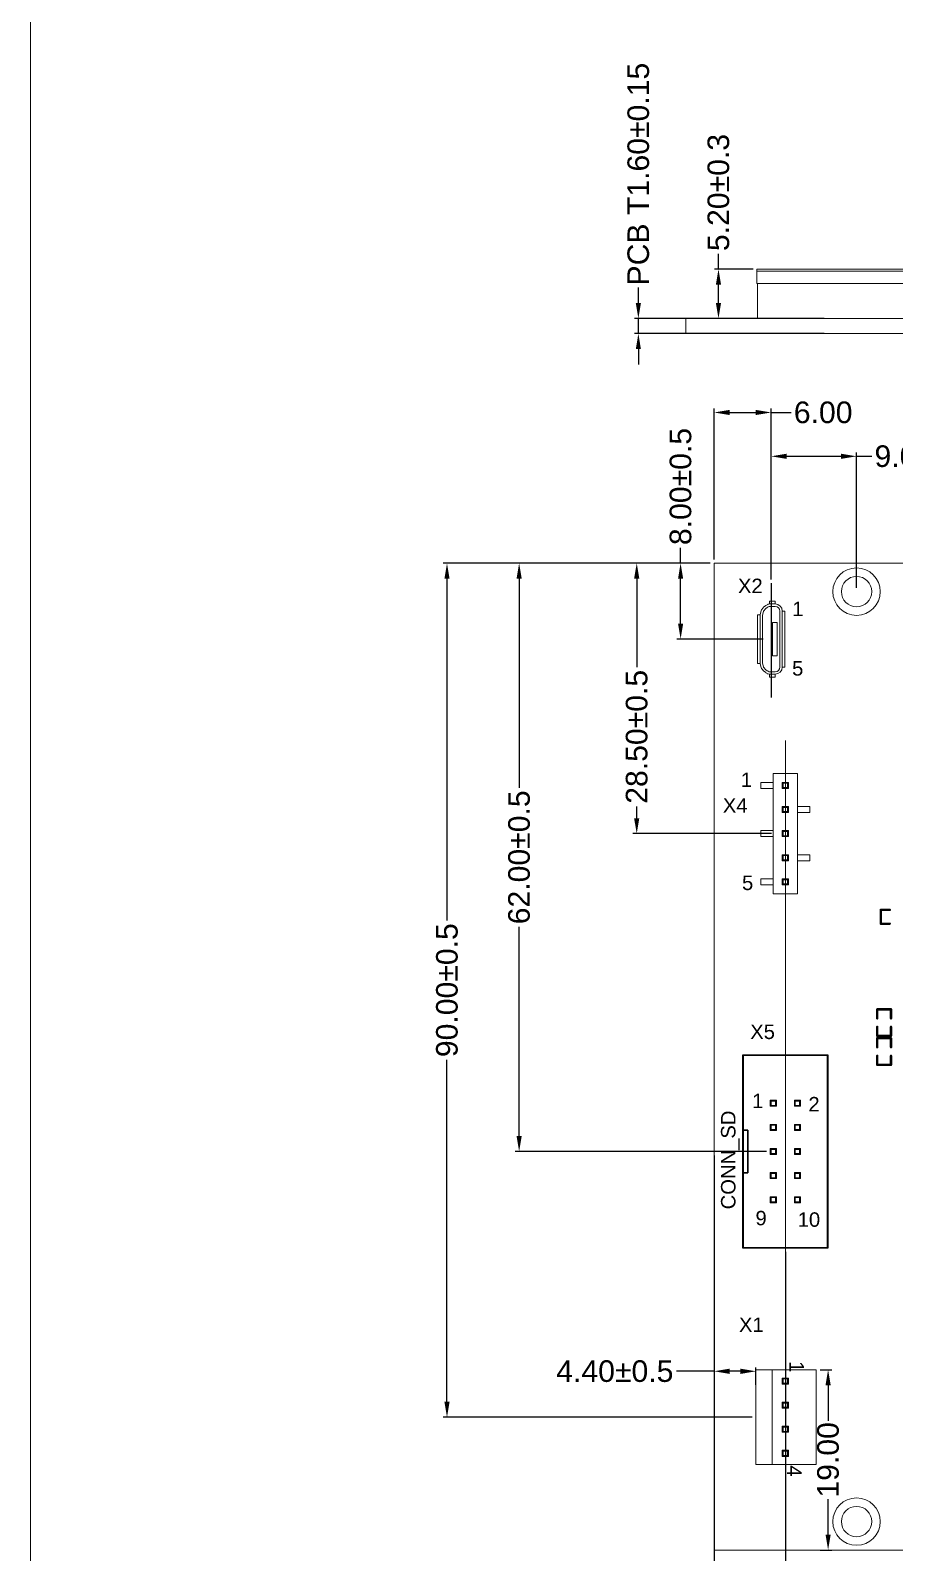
# Model space of a CAD drawing. Extents: x 183 to 535, y 17 to 466.
# Drawn here: x 182.7 to 273.8, y 97.8 to 258.2 of the extents above; entities that cross this region are included whole.
import ezdxf

# ---------------------------------------------------------------- set-up
doc = ezdxf.new("R2010")
doc.units = 0
doc.header["$MEASUREMENT"] = 0
doc.layers.get('0').update_dxf_attribs({"linetype": 'CONTINUOUS'})
doc.layers.get('Defpoints').update_dxf_attribs({"linetype": 'CONTINUOUS'})
doc.styles.get("Standard").update_dxf_attribs({"font": 'ARIAL.TTF'})
doc.dimstyles.new('ISO-25', dxfattribs={"dimscale": 0.65, "dimtxt": 3.5, "dimasz": 2.5, "dimexe": 0.625, "dimexo": 0.625, "dimtad": 0, "dimzin": 1, "dimdsep": 46, "dimtxsty": 'Standard', "dimcen": 2.5, "dimadec": 0, "dimazin": 0, "dimtfac": 1, "dimtmove": 0, "dimatfit": 3, "dimfxl": 0, "dimarcsym": 0})

# ---------------------------------------------------------------- blocks, each defined once
blk = doc.blocks.new('*D114')
at = {"color": 0, "linetype": 'Continuous', "lineweight": -2}
for p, q in [((255.22, 233.06), (255.22, 234.68)), ((258.86, 233.06), (254.81, 233.06)), ((255.22, 229.48), (255.22, 231.43)), ((258.91, 227.86), (254.81, 227.86))]:
    blk.add_line(p, q, dxfattribs=at)
at = {"color": 0, "linetype": 'Continuous'}
for points in [[(254.95, 231.43), (255.49, 231.43), (255.22, 233.06)], [(254.95, 229.48), (255.49, 229.48), (255.22, 227.86)]]:
    blk.add_solid(points, dxfattribs=at)
at = {"layer": 'Defpoints', "color": 0, "linetype": 'Continuous'}
for p in [(255.22, 233.06), (259.27, 233.06), (259.32, 227.86)]:
    blk.add_point(p, dxfattribs=at)
at = {"color": 0, "linetype": 'Continuous', "lineweight": 0, "insert": (255.22, 241.13), "char_height": 2.275, "attachment_point": 5, "rotation": 90}
blk.add_mtext('5.20%%P0.3', dxfattribs=at)
blk = doc.blocks.new('*D180')
at = {"color": 0, "linetype": 'Continuous', "lineweight": -2}
for p, q in [((246.78, 229.48), (246.78, 231.11)), ((266.36, 227.86), (246.38, 227.86)), ((246.78, 226.26), (246.78, 227.86)), ((266.36, 226.26), (246.38, 226.26)), ((246.78, 224.63), (246.78, 223.01))]:
    blk.add_line(p, q, dxfattribs=at)
at = {"color": 0, "linetype": 'Continuous'}
for points in [[(246.51, 229.48), (247.05, 229.48), (246.78, 227.86)], [(246.51, 224.63), (247.05, 224.63), (246.78, 226.26)]]:
    blk.add_solid(points, dxfattribs=at)
at = {"layer": 'Defpoints', "color": 0, "linetype": 'Continuous'}
for p in [(246.78, 227.86), (266.77, 227.86), (266.77, 226.26)]:
    blk.add_point(p, dxfattribs=at)
at = {"color": 0, "linetype": 'Continuous', "lineweight": 0, "insert": (246.78, 243.07), "char_height": 2.275, "attachment_point": 5, "rotation": 90}
blk.add_mtext('PCB T1.60%%P0.15', dxfattribs=at)
blk = doc.blocks.new('*D189')
at = {"color": 0, "linetype": 'Continuous', "lineweight": -2}
for p, q in [((251.36, 202.07), (233.81, 202.07)), ((234.22, 200.44), (234.22, 178.41)), ((234.22, 141.69), (234.22, 163.73)), ((260.27, 140.07), (233.81, 140.07))]:
    blk.add_line(p, q, dxfattribs=at)
at = {"color": 0, "linetype": 'Continuous'}
for points in [[(233.95, 200.44), (234.49, 200.44), (234.22, 202.07)], [(233.95, 141.69), (234.49, 141.69), (234.22, 140.07)]]:
    blk.add_solid(points, dxfattribs=at)
at = {"layer": 'Defpoints', "color": 0, "linetype": 'Continuous'}
for p in [(234.22, 202.07), (251.77, 202.07), (260.68, 140.07)]:
    blk.add_point(p, dxfattribs=at)
at = {"color": 0, "linetype": 'Continuous', "lineweight": 0, "insert": (234.22, 171.07), "char_height": 2.275, "attachment_point": 5, "rotation": 90}
blk.add_mtext('62.00%%p0.5', dxfattribs=at)
blk = doc.blocks.new('*D190')
at = {"color": 0, "linetype": 'Continuous', "lineweight": -2}
for p, q in [((254.36, 202.07), (226.21, 202.07)), ((226.62, 200.44), (226.62, 164.4)), ((226.62, 113.69), (226.62, 149.73)), ((258.76, 112.07), (226.21, 112.07))]:
    blk.add_line(p, q, dxfattribs=at)
at = {"color": 0, "linetype": 'Continuous'}
for points in [[(226.35, 200.44), (226.89, 200.44), (226.62, 202.07)], [(226.35, 113.69), (226.89, 113.69), (226.62, 112.07)]]:
    blk.add_solid(points, dxfattribs=at)
at = {"layer": 'Defpoints', "color": 0, "linetype": 'Continuous'}
for p in [(254.77, 202.07), (226.62, 112.07), (259.17, 112.07)]:
    blk.add_point(p, dxfattribs=at)
at = {"color": 0, "linetype": 'Continuous', "lineweight": 0, "insert": (226.62, 157.07), "char_height": 2.275, "attachment_point": 5, "rotation": 90}
blk.add_mtext('90.00%%p0.5', dxfattribs=at)
blk = doc.blocks.new('*D191')
at = {"color": 0, "linetype": 'Continuous', "lineweight": -2}
for p, q in [((254.77, 139.66), (254.77, 90.34)), ((262.27, 129.51), (262.27, 90.34)), ((254.77, 90.75), (253.14, 90.75)), ((260.64, 90.75), (256.39, 90.75))]:
    blk.add_line(p, q, dxfattribs=at)
at = {"color": 0, "linetype": 'Continuous'}
for points in [[(256.39, 91.02), (256.39, 90.48), (254.77, 90.75)], [(260.64, 91.02), (260.64, 90.48), (262.27, 90.75)]]:
    blk.add_solid(points, dxfattribs=at)
at = {"layer": 'Defpoints', "color": 0, "linetype": 'Continuous'}
for p in [(254.77, 140.07), (262.27, 129.92), (254.77, 90.75)]:
    blk.add_point(p, dxfattribs=at)
at = {"color": 0, "linetype": 'Continuous', "lineweight": 0, "insert": (246.7, 90.75), "char_height": 2.275, "attachment_point": 5}
blk.add_mtext('7.50%%p0.5', dxfattribs=at)
blk = doc.blocks.new('*D192')
at = {"color": 0, "linetype": 'Continuous', "lineweight": -2}
for p, q in [((254.77, 119.26), (254.77, 116.5)), ((259.17, 115.47), (259.17, 117.31)), ((254.77, 116.91), (250.8, 116.91)), ((257.54, 116.91), (256.39, 116.91))]:
    blk.add_line(p, q, dxfattribs=at)
at = {"color": 0, "linetype": 'Continuous'}
for points in [[(256.39, 117.18), (256.39, 116.63), (254.77, 116.91)], [(257.54, 117.18), (257.54, 116.63), (259.17, 116.91)]]:
    blk.add_solid(points, dxfattribs=at)
at = {"layer": 'Defpoints', "color": 0, "linetype": 'Continuous'}
for p in [(254.77, 119.66), (254.77, 116.91), (259.17, 115.07)]:
    blk.add_point(p, dxfattribs=at)
at = {"color": 0, "linetype": 'Continuous', "lineweight": 0, "insert": (244.3, 116.91), "char_height": 2.275, "attachment_point": 5}
blk.add_mtext('4.40%%p0.5', dxfattribs=at)
blk = doc.blocks.new('*D193')
at = {"color": 0, "linetype": 'Continuous', "lineweight": -2}
for p, q in [((251.23, 202.07), (251.23, 203.69)), ((254.36, 202.07), (250.82, 202.07)), ((251.23, 195.69), (251.23, 200.44)), ((259.94, 194.07), (250.82, 194.07))]:
    blk.add_line(p, q, dxfattribs=at)
at = {"color": 0, "linetype": 'Continuous'}
for points in [[(250.96, 200.44), (251.5, 200.44), (251.23, 202.07)], [(250.96, 195.69), (251.5, 195.69), (251.23, 194.07)]]:
    blk.add_solid(points, dxfattribs=at)
at = {"layer": 'Defpoints', "color": 0, "linetype": 'Continuous'}
for p in [(251.23, 202.07), (254.77, 202.07), (260.34, 194.07)]:
    blk.add_point(p, dxfattribs=at)
at = {"color": 0, "linetype": 'Continuous', "lineweight": 0, "insert": (251.23, 210.15), "char_height": 2.275, "attachment_point": 5, "rotation": 90}
blk.add_mtext('8.00%%P0.5', dxfattribs=at)
blk = doc.blocks.new('*D194')
at = {"color": 0, "linetype": 'Continuous', "lineweight": -2}
for p, q in [((254.36, 202.07), (246.2, 202.07)), ((246.61, 200.44), (246.61, 191.12)), ((246.61, 175.19), (246.61, 176.42)), ((260.79, 173.57), (246.2, 173.57))]:
    blk.add_line(p, q, dxfattribs=at)
at = {"color": 0, "linetype": 'Continuous'}
for points in [[(246.33, 200.44), (246.88, 200.44), (246.61, 202.07)], [(246.33, 175.19), (246.88, 175.19), (246.61, 173.57)]]:
    blk.add_solid(points, dxfattribs=at)
at = {"layer": 'Defpoints', "color": 0, "linetype": 'Continuous'}
for p in [(254.77, 202.07), (246.61, 173.57), (261.2, 173.57)]:
    blk.add_point(p, dxfattribs=at)
at = {"color": 0, "linetype": 'Continuous', "lineweight": 0, "insert": (246.61, 183.77), "char_height": 2.275, "attachment_point": 5, "rotation": 90}
blk.add_mtext('28.50%%P0.5', dxfattribs=at)
blk = doc.blocks.new('*D199')
at = {"color": 0, "linetype": 'Continuous', "lineweight": -2}
for p, q in [((265.92, 117.07), (267.17, 117.07)), ((266.77, 115.44), (266.77, 111.7)), ((266.77, 99.69), (266.77, 103.43)), ((265.92, 98.07), (267.17, 98.07))]:
    blk.add_line(p, q, dxfattribs=at)
at = {"color": 0, "linetype": 'Continuous'}
for points in [[(266.5, 115.44), (267.04, 115.44), (266.77, 117.07)], [(266.5, 99.69), (267.04, 99.69), (266.77, 98.07)]]:
    blk.add_solid(points, dxfattribs=at)
at = {"layer": 'Defpoints', "color": 0, "linetype": 'Continuous'}
for p in [(265.52, 117.07), (265.52, 98.07), (266.77, 98.07)]:
    blk.add_point(p, dxfattribs=at)
at = {"color": 0, "linetype": 'Continuous', "lineweight": 0, "insert": (266.77, 107.57), "char_height": 2.275, "attachment_point": 5, "rotation": 90}
blk.add_mtext('19.00', dxfattribs=at)
blk = doc.blocks.new('*D204')
at = {"color": 0, "linetype": 'Continuous', "lineweight": -2}
for p, q in [((254.77, 202.47), (254.77, 218.36)), ((260.77, 200.36), (260.77, 218.36)), ((256.39, 217.95), (259.14, 217.95)), ((260.77, 217.95), (262.89, 217.95))]:
    blk.add_line(p, q, dxfattribs=at)
at = {"color": 0, "linetype": 'Continuous'}
for points in [[(256.39, 218.22), (256.39, 217.68), (254.77, 217.95)], [(259.14, 218.22), (259.14, 217.68), (260.77, 217.95)]]:
    blk.add_solid(points, dxfattribs=at)
at = {"layer": 'Defpoints', "color": 0, "linetype": 'Continuous'}
for p in [(254.77, 217.95), (254.77, 202.07), (260.77, 199.95)]:
    blk.add_point(p, dxfattribs=at)
at = {"color": 0, "linetype": 'Continuous', "insert": (266.25, 217.95), "char_height": 2.275, "attachment_point": 5}
blk.add_mtext('6.00', dxfattribs=at)
blk = doc.blocks.new('*D205')
at = {"color": 0, "linetype": 'Continuous', "lineweight": -2}
for p, q in [((260.77, 200.36), (260.77, 213.73)), ((269.77, 199.47), (269.77, 213.73)), ((262.39, 213.33), (268.14, 213.33)), ((269.77, 213.33), (271.39, 213.33))]:
    blk.add_line(p, q, dxfattribs=at)
at = {"color": 0, "linetype": 'Continuous'}
for points in [[(262.39, 213.6), (262.39, 213.06), (260.77, 213.33)], [(268.14, 213.6), (268.14, 213.06), (269.77, 213.33)]]:
    blk.add_solid(points, dxfattribs=at)
at = {"layer": 'Defpoints', "color": 0, "linetype": 'Continuous'}
for p in [(260.77, 213.33), (260.77, 199.95), (269.77, 199.07)]:
    blk.add_point(p, dxfattribs=at)
at = {"color": 0, "linetype": 'Continuous', "insert": (274.75, 213.33), "char_height": 2.275, "attachment_point": 5}
blk.add_mtext('9.00', dxfattribs=at)

msp = doc.modelspace()

# ---------------------------------------------------------------- linework, layer by layer
at = {"color": 0, "lineweight": 0, "ltscale": 0.05}
msp.add_line((182.737, 17.242), (182.737, 465.846), dxfattribs=at)
at = {"color": 0, "linetype": 'Continuous', "lineweight": 0}
for p, q in [((259.266, 232.859), (424.266, 232.859)), ((259.316, 227.859), (259.316, 231.559)), ((259.316, 231.559), (315.016, 231.559)), ((262.266, 101.562), (262.266, 183.392))]:
    msp.add_line(p, q, dxfattribs=at)
at = {"color": 0, "lineweight": 0}
for p, q in [((254.766, 202.069), (446.766, 202.069)), ((254.766, 98.069), (254.766, 202.069)), ((266.766, 202.069), (446.766, 202.069)), ((254.766, 98.069), (287.685, 98.069))]:
    msp.add_line(p, q, dxfattribs=at)
at = {"color": 4, "linetype": 'Continuous'}
msp.add_line((260.766, 199.955), (260.766, 187.898), dxfattribs=at)
at = {"color": 4, "linetype": 'Continuous', "lineweight": 0}
for p, q in [((260.013, 197.459), (259.778, 197.189)), ((260.055, 197.497), (260.013, 197.459)), ((260.197, 197.601), (260.055, 197.497)), ((260.214, 197.612), (260.196, 197.601)), ((260.344, 197.399), (260.201, 197.295)), ((260.572, 197.769), (260.471, 197.747)), ((261.191, 197.769), (260.572, 197.769)), ((261.191, 197.519), (260.572, 197.519)), ((260.596, 197.769), (260.596, 198.069)), ((260.596, 198.069), (261.201, 198.069)), ((261.201, 198.069), (261.201, 197.769)), ((259.316, 191.5), (259.316, 196.637)), ((259.316, 196.637), (259.6, 196.637)), ((259.726, 197.092), (259.6, 196.637)), ((259.6, 191.5), (259.6, 196.637)), ((259.751, 197.152), (259.726, 197.092)), ((259.751, 197.152), (259.778, 197.189)), ((259.967, 197.025), (259.841, 196.571)), ((259.842, 191.566), (259.841, 196.571)), ((260.201, 197.295), (259.967, 197.025)), ((261.399, 195.819), (260.899, 195.819)), ((260.899, 195.819), (260.899, 192.319)), ((261.399, 192.319), (261.399, 195.819)), ((261.691, 197.019), (261.691, 191.119)), ((261.941, 191.457), (261.941, 197.019)), ((261.941, 197.019), (261.941, 191.119)), ((262.216, 197.019), (261.941, 197.019)), ((262.216, 197.019), (262.217, 191.119)), ((262.216, 191.5), (262.216, 197.019)), ((259.316, 191.5), (259.6, 191.5)), ((259.726, 191.046), (259.6, 191.5)), ((259.751, 190.985), (259.726, 191.046)), ((259.751, 190.985), (259.778, 190.948)), ((260.013, 190.678), (259.778, 190.948)), ((259.967, 191.112), (259.841, 191.567)), ((260.201, 190.842), (259.967, 191.112)), ((260.899, 192.319), (261.399, 192.319)), ((262.217, 191.119), (261.941, 191.119)), ((260.055, 190.64), (260.013, 190.678)), ((260.197, 190.536), (260.055, 190.64)), ((260.214, 190.526), (260.196, 190.536)), ((260.344, 190.739), (260.201, 190.842)), ((260.572, 190.369), (260.471, 190.39)), ((261.191, 190.619), (260.572, 190.619)), ((261.191, 190.369), (260.572, 190.369)), ((260.596, 190.369), (260.596, 190.069)), ((260.596, 190.069), (261.201, 190.069)), ((261.201, 190.069), (261.201, 190.369))]:
    msp.add_line(p, q, dxfattribs=at)
at = {"linetype": 'Continuous', "lineweight": 0}
for p, q in [((260.996, 179.919), (260.996, 167.219)), ((263.536, 179.919), (260.996, 179.919)), ((263.536, 167.219), (263.536, 179.919)), ((260.996, 178.969), (259.696, 178.969)), ((259.696, 178.969), (259.696, 178.329)), ((259.696, 178.329), (260.996, 178.329)), ((262.046, 178.869), (261.946, 178.969)), ((262.046, 178.429), (261.946, 178.329)), ((262.486, 178.869), (262.586, 178.969)), ((262.486, 178.429), (262.586, 178.329)), ((262.046, 176.329), (261.946, 176.429)), ((262.046, 175.889), (261.946, 175.789)), ((262.486, 176.329), (262.586, 176.429)), ((262.486, 175.889), (262.586, 175.789)), ((263.536, 176.429), (264.836, 176.429)), ((264.836, 175.789), (263.536, 175.789)), ((264.836, 176.429), (264.836, 175.789)), ((260.996, 173.889), (259.696, 173.889)), ((259.696, 173.889), (259.696, 173.249)), ((259.696, 173.249), (260.996, 173.249)), ((262.046, 173.789), (261.946, 173.889)), ((262.046, 173.349), (261.946, 173.249)), ((262.486, 173.789), (262.586, 173.889)), ((262.486, 173.349), (262.586, 173.249)), ((262.046, 171.249), (261.946, 171.349)), ((262.046, 170.809), (261.946, 170.709)), ((262.486, 171.249), (262.586, 171.349)), ((262.486, 170.809), (262.586, 170.709)), ((263.536, 171.349), (264.836, 171.349)), ((264.836, 170.709), (263.536, 170.709)), ((264.836, 171.349), (264.836, 170.709)), ((260.996, 168.809), (259.696, 168.809)), ((259.696, 168.809), (259.696, 168.169)), ((262.046, 168.709), (261.946, 168.809)), ((262.486, 168.709), (262.586, 168.809)), ((259.696, 168.169), (260.996, 168.169)), ((260.996, 167.219), (263.536, 167.219)), ((262.046, 168.269), (261.946, 168.169)), ((262.486, 168.269), (262.586, 168.169))]:
    msp.add_line(p, q, dxfattribs=at)
at = {"color": 3, "linetype": 'Continuous', "lineweight": 0}
for p, q in [((260.776, 145.369), (260.676, 145.469)), ((260.776, 144.929), (260.676, 144.829)), ((261.216, 145.369), (261.316, 145.469)), ((261.216, 144.929), (261.316, 144.829)), ((263.316, 145.369), (263.216, 145.469)), ((263.316, 144.929), (263.216, 144.829)), ((263.756, 145.369), (263.856, 145.469)), ((263.756, 144.929), (263.856, 144.829)), ((260.776, 142.829), (260.676, 142.929)), ((261.216, 142.829), (261.316, 142.929)), ((263.316, 142.829), (263.216, 142.929)), ((263.756, 142.829), (263.856, 142.929)), ((260.776, 142.389), (260.676, 142.289)), ((261.216, 142.389), (261.316, 142.289)), ((263.316, 142.389), (263.216, 142.289)), ((263.756, 142.389), (263.856, 142.289)), ((260.776, 140.289), (260.676, 140.389)), ((260.776, 139.849), (260.676, 139.749)), ((261.216, 140.289), (261.316, 140.389)), ((261.216, 139.849), (261.316, 139.749)), ((263.316, 140.289), (263.216, 140.389)), ((263.316, 139.849), (263.216, 139.749)), ((263.756, 140.289), (263.856, 140.389)), ((263.756, 139.849), (263.856, 139.749)), ((260.776, 137.749), (260.676, 137.849)), ((260.776, 137.309), (260.676, 137.209)), ((261.216, 137.749), (261.316, 137.849)), ((261.216, 137.309), (261.316, 137.209)), ((263.316, 137.749), (263.216, 137.849)), ((263.316, 137.309), (263.216, 137.209)), ((263.756, 137.749), (263.856, 137.849)), ((263.756, 137.309), (263.856, 137.209)), ((260.776, 135.209), (260.676, 135.309)), ((260.776, 134.769), (260.676, 134.669)), ((261.216, 135.209), (261.316, 135.309)), ((261.216, 134.769), (261.316, 134.669)), ((263.316, 135.209), (263.216, 135.309)), ((263.316, 134.769), (263.216, 134.669)), ((263.756, 135.209), (263.856, 135.309)), ((263.756, 134.769), (263.856, 134.669))]:
    msp.add_line(p, q, dxfattribs=at)
at = {"color": 5, "linetype": 'Continuous', "lineweight": 0}
for p, q in [((259.166, 107.069), (259.166, 117.069)), ((259.166, 117.069), (265.516, 117.069)), ((260.876, 117.069), (260.876, 107.069)), ((262.046, 116.099), (261.946, 116.199)), ((262.046, 115.659), (261.946, 115.559)), ((262.486, 116.099), (262.586, 116.199)), ((262.486, 115.659), (262.586, 115.559)), ((265.516, 117.069), (265.516, 107.069)), ((262.046, 113.559), (261.946, 113.659)), ((262.046, 113.119), (261.946, 113.019)), ((262.486, 113.559), (262.586, 113.659)), ((262.486, 113.119), (262.586, 113.019)), ((262.046, 111.019), (261.946, 111.119)), ((262.486, 111.019), (262.586, 111.119)), ((262.046, 110.579), (261.946, 110.479)), ((262.486, 110.579), (262.586, 110.479)), ((262.046, 108.479), (261.946, 108.579)), ((262.046, 108.039), (261.946, 107.939)), ((262.486, 108.479), (262.586, 108.579)), ((262.486, 108.039), (262.586, 107.939)), ((265.516, 107.069), (259.166, 107.069))]:
    msp.add_line(p, q, dxfattribs=at)
at = {"color": 0, "linetype": 'Continuous', "lineweight": 0}
for points in [[(328.016, 231.559), (424.266, 231.559), (424.266, 233.059), (259.266, 233.059), (259.266, 231.559), (315.016, 231.559)], [(319.016, 226.259), (251.766, 226.259), (251.766, 227.859), (319.016, 227.859)]]:
    msp.add_lwpolyline(points, dxfattribs=at)
at = {"linetype": 'Continuous', "lineweight": 0}
for points in [[(261.946, 178.969), (262.586, 178.969), (262.586, 178.329), (261.946, 178.329)], [(262.046, 178.869), (262.486, 178.869), (262.486, 178.429), (262.046, 178.429)], [(261.946, 176.429), (262.586, 176.429), (262.586, 175.789), (261.946, 175.789)], [(262.046, 176.329), (262.486, 176.329), (262.486, 175.889), (262.046, 175.889)], [(261.946, 173.889), (262.586, 173.889), (262.586, 173.249), (261.946, 173.249)], [(262.046, 173.789), (262.486, 173.789), (262.486, 173.349), (262.046, 173.349)], [(261.946, 171.349), (262.586, 171.349), (262.586, 170.709), (261.946, 170.709)], [(262.046, 171.249), (262.486, 171.249), (262.486, 170.809), (262.046, 170.809)], [(261.946, 168.809), (262.586, 168.809), (262.586, 168.169), (261.946, 168.169)], [(262.046, 168.709), (262.486, 168.709), (262.486, 168.269), (262.046, 168.269)]]:
    msp.add_lwpolyline(points, close=True, dxfattribs=at)
at = {"color": 0, "lineweight": 0, "const_width": 0.25}
for points in [[(272.312, 165.526), (273.262, 165.526)], [(272.312, 164.076), (272.312, 165.526)], [(272.312, 164.076), (273.262, 164.076)], [(271.946, 154.1), (271.946, 155.05)], [(271.946, 155.05), (273.396, 155.05)], [(273.396, 154.1), (273.396, 155.05)], [(271.946, 152.25), (271.946, 153.2)], [(273.396, 152.25), (273.396, 153.2)], [(271.946, 152.25), (273.396, 152.25)], [(271.946, 151.052), (271.946, 152.002)], [(271.946, 152.002), (273.396, 152.002)], [(273.396, 151.052), (273.396, 152.002)], [(271.946, 149.202), (271.946, 150.152)], [(271.946, 149.202), (273.396, 149.202)], [(273.396, 149.202), (273.396, 150.152)]]:
    msp.add_lwpolyline(points, dxfattribs=at)
at = {"color": 0, "lineweight": 0, "const_width": 0.125}
for points in [[(272.25, 165.526, 1), (272.375, 165.526, 1)], [(272.25, 165.526, 1), (272.375, 165.526, 1)], [(273.2, 165.526, 1), (273.325, 165.526, 1)], [(272.25, 164.076, 1), (272.375, 164.076, 1)], [(272.25, 164.076, 1), (272.375, 164.076, 1)], [(273.2, 164.076, 1), (273.325, 164.076, 1)], [(271.946, 154.988, 1), (271.946, 155.113, 1)], [(271.946, 154.988, 1), (271.946, 155.113, 1)], [(271.946, 154.038, 1), (271.946, 154.163, 1)], [(273.396, 154.988, 1), (273.396, 155.113, 1)], [(273.396, 154.988, 1), (273.396, 155.113, 1)], [(273.396, 154.038, 1), (273.396, 154.163, 1)], [(271.946, 153.138, 1), (271.946, 153.263, 1)], [(273.396, 153.138, 1), (273.396, 153.263, 1)], [(271.946, 152.188, 1), (271.946, 152.313, 1)], [(271.946, 152.188, 1), (271.946, 152.313, 1)], [(271.946, 151.94, 1), (271.946, 152.065, 1)], [(271.946, 151.94, 1), (271.946, 152.065, 1)], [(271.946, 150.99, 1), (271.946, 151.115, 1)], [(273.396, 152.188, 1), (273.396, 152.313, 1)], [(273.396, 152.188, 1), (273.396, 152.313, 1)], [(273.396, 151.94, 1), (273.396, 152.065, 1)], [(273.396, 151.94, 1), (273.396, 152.065, 1)], [(273.396, 150.99, 1), (273.396, 151.115, 1)], [(271.946, 150.09, 1), (271.946, 150.215, 1)], [(271.946, 149.14, 1), (271.946, 149.265, 1)], [(271.946, 149.14, 1), (271.946, 149.265, 1)], [(273.396, 150.09, 1), (273.396, 150.215, 1)], [(273.396, 149.14, 1), (273.396, 149.265, 1)], [(273.396, 149.14, 1), (273.396, 149.265, 1)]]:
    msp.add_lwpolyline(points, format="xyb", close=True, dxfattribs=at)
at = {"color": 3, "lineweight": 0, "const_width": 0.203}
for points in [[(257.816, 150.219), (266.716, 150.219)], [(257.816, 129.919), (257.816, 150.219)], [(266.716, 129.919), (266.716, 150.219)], [(258.316, 142.319), (257.816, 142.319)], [(258.316, 137.819), (258.316, 142.319)], [(258.316, 137.819), (257.816, 137.819)], [(257.816, 129.919), (266.716, 129.919)]]:
    msp.add_lwpolyline(points, dxfattribs=at)
at = {"color": 3, "lineweight": 0, "const_width": 0.102}
for points in [[(257.816, 150.269, 1), (257.816, 150.168, 1)], [(257.816, 150.269, 1), (257.816, 150.168, 1)], [(266.716, 150.269, 1), (266.716, 150.168, 1)], [(266.716, 150.269, 1), (266.716, 150.168, 1)], [(257.816, 129.969, 1), (257.816, 129.868, 1)], [(257.816, 129.969, 1), (257.816, 129.868, 1)], [(266.716, 129.969, 1), (266.716, 129.868, 1)], [(266.716, 129.969, 1), (266.716, 129.868, 1)]]:
    msp.add_lwpolyline(points, format="xyb", close=True, dxfattribs=at)
at = {"color": 3, "linetype": 'Continuous', "lineweight": 0}
for points in [[(261.316, 144.829), (260.676, 144.829), (260.676, 145.469), (261.316, 145.469)], [(261.216, 144.929), (260.776, 144.929), (260.776, 145.369), (261.216, 145.369)], [(263.856, 144.829), (263.216, 144.829), (263.216, 145.469), (263.856, 145.469)], [(263.756, 144.929), (263.316, 144.929), (263.316, 145.369), (263.756, 145.369)], [(261.316, 142.289), (260.676, 142.289), (260.676, 142.929), (261.316, 142.929)], [(261.216, 142.389), (260.776, 142.389), (260.776, 142.829), (261.216, 142.829)], [(263.856, 142.289), (263.216, 142.289), (263.216, 142.929), (263.856, 142.929)], [(263.756, 142.389), (263.316, 142.389), (263.316, 142.829), (263.756, 142.829)], [(261.316, 139.749), (260.676, 139.749), (260.676, 140.389), (261.316, 140.389)], [(261.216, 139.849), (260.776, 139.849), (260.776, 140.289), (261.216, 140.289)], [(263.856, 139.749), (263.216, 139.749), (263.216, 140.389), (263.856, 140.389)], [(263.756, 139.849), (263.316, 139.849), (263.316, 140.289), (263.756, 140.289)], [(261.316, 137.209), (260.676, 137.209), (260.676, 137.849), (261.316, 137.849)], [(261.216, 137.309), (260.776, 137.309), (260.776, 137.749), (261.216, 137.749)], [(263.856, 137.209), (263.216, 137.209), (263.216, 137.849), (263.856, 137.849)], [(263.756, 137.309), (263.316, 137.309), (263.316, 137.749), (263.756, 137.749)], [(261.316, 134.669), (260.676, 134.669), (260.676, 135.309), (261.316, 135.309)], [(261.216, 134.769), (260.776, 134.769), (260.776, 135.209), (261.216, 135.209)], [(263.856, 134.669), (263.216, 134.669), (263.216, 135.309), (263.856, 135.309)], [(263.756, 134.769), (263.316, 134.769), (263.316, 135.209), (263.756, 135.209)]]:
    msp.add_lwpolyline(points, close=True, dxfattribs=at)
at = {"color": 5, "linetype": 'Continuous', "lineweight": 0}
for points in [[(262.586, 115.559), (261.946, 115.559), (261.946, 116.199), (262.586, 116.199)], [(262.486, 115.659), (262.046, 115.659), (262.046, 116.099), (262.486, 116.099)], [(262.586, 113.019), (261.946, 113.019), (261.946, 113.659), (262.586, 113.659)], [(262.486, 113.119), (262.046, 113.119), (262.046, 113.559), (262.486, 113.559)], [(262.586, 110.479), (261.946, 110.479), (261.946, 111.119), (262.586, 111.119)], [(262.486, 110.579), (262.046, 110.579), (262.046, 111.019), (262.486, 111.019)], [(262.586, 107.939), (261.946, 107.939), (261.946, 108.579), (262.586, 108.579)], [(262.486, 108.039), (262.046, 108.039), (262.046, 108.479), (262.486, 108.479)]]:
    msp.add_lwpolyline(points, close=True, dxfattribs=at)
at = {"color": 0, "linetype": 'Continuous', "lineweight": 0}
for centre, radius in [((269.766, 199.069), 2.5), ((269.766, 199.069), 1.6), ((269.766, 101.068), 2.5), ((269.766, 101.068), 1.6)]:
    msp.add_circle(centre, radius, dxfattribs=at)
at = {"color": 4, "linetype": 'Continuous', "lineweight": 0}
for centre, radius, start, end in [((261.381, 195.706), 2.235, 114.04319, 121.49369), ((261.381, 195.706), 1.985, 114.04319, 121.49369), ((261.191, 197.019), 0.75, 0, 90), ((261.191, 197.019), 0.5, 0, 90), ((261.191, 191.119), 0.5, 270, 0), ((261.191, 191.119), 0.75, 270, 0), ((261.381, 192.431), 2.235, 238.50631, 245.95681), ((261.381, 192.431), 1.985, 238.50631, 245.95681)]:
    msp.add_arc(centre, radius, start, end, dxfattribs=at)

# ---------------------------------------------------------------- texts
at = {"color": 0, "lineweight": 0}
for s, p in [('X2', (257.274, 198.911)), ('X4', (255.679, 175.775))]:
    msp.add_text(s, height=1.524, dxfattribs=at).set_placement(p)
at = {"color": 4, "lineweight": 0}
for s, p in [('1', (262.993, 196.493)), ('5', (262.976, 190.223))]:
    msp.add_text(s, height=1.524, rotation=360, dxfattribs=at).set_placement(p)
at = {"color": 0, "lineweight": 0}
for s, p in [('1', (257.581, 178.478)), ('5', (257.701, 167.621))]:
    msp.add_text(s, height=1.524, rotation=360, dxfattribs=at).set_placement(p)
at = {"color": 0, "lineweight": 0, "text_generation_flag": 6}
for s, rotation, p in [('X5', 180, (258.565, 151.921)), ('1', 180, (258.768, 144.643)), ('2', 180, (264.694, 144.292)), ('CONN_SD', 270, (257.01, 133.973)), ('9', 180, (259.119, 132.29)), ('10', 180, (263.564, 132.134)), ('X1', 180, (257.38, 121.047)), ('1', 90, (262.691, 117.98)), ('4', 90, (262.455, 106.996))]:
    msp.add_text(s, height=1.524, rotation=rotation, dxfattribs=at).set_placement(p)

# ---------------------------------------------------------------- dimensions: what is measured, and where the dimension line sits
at = {"linetype": 'Continuous', "lineweight": 0}
for base, p1, p2, text, picture, middle in [((246.783, 227.859), (266.766, 226.259), (266.766, 227.859), 'PCB T<>%%P0.15', '*D180', (246.783, 243.066)), ((251.227, 202.069), (260.342, 194.068), (254.766, 202.069), '<>%%P0.5', '*D193', (251.227, 210.146)), ((234.22, 202.069), (260.676, 140.069), (251.766, 202.069), '<>%%p0.5', '*D189', (234.22, 171.069)), ((246.605, 173.569), (254.766, 202.069), (261.196, 173.569), '<>%%P0.5', '*D194', (246.605, 183.769))]:
    dim = msp.add_linear_dim(base=base, p1=p1, p2=p2, angle=90, text=text, dimstyle='ISO-25', dxfattribs=at)
    dim.commit()
    dim.dimension.update_dxf_attribs({"geometry": picture, "text_midpoint": middle, "dimtype": 160})
at = {"color": 0, "linetype": 'Continuous', "lineweight": 0}
dim = msp.add_linear_dim(base=(255.22, 233.059), p1=(259.316, 227.859), p2=(259.266, 233.059), angle=90, text='<>%%P0.3', dimstyle='ISO-25', dxfattribs=at)
dim.commit()
dim.dimension.update_dxf_attribs({"geometry": '*D114', "text_midpoint": (255.22, 241.126), "dimtype": 160})
at = {"color": 4, "linetype": 'Continuous'}
for base, p1, p2, picture, middle in [((254.766, 217.951), (260.766, 199.955), (254.766, 202.069), '*D204', (266.255, 217.951)), ((260.766, 213.327), (269.766, 199.069), (260.766, 199.955), '*D205', (274.75, 213.327))]:
    dim = msp.add_linear_dim(base=base, p1=p1, p2=p2, dimstyle='ISO-25', dxfattribs=at)
    dim.commit()
    dim.dimension.update_dxf_attribs({"geometry": picture, "text_midpoint": middle, "dimtype": 160})
at = {"linetype": 'Continuous', "lineweight": 0}
dim = msp.add_linear_dim(base=(226.62, 112.069), p1=(254.766, 202.069), p2=(259.166, 112.069), angle=90, text='<>%%p0.5', dimstyle='ISO-25', dxfattribs=at)
dim.commit()
dim.dimension.update_dxf_attribs({"geometry": '*D190', "text_midpoint": (226.62, 157.069)})
for base, p1, p2, picture, middle in [((254.766, 90.748), (262.266, 129.919), (254.766, 140.069), '*D191', (246.7, 90.748)), ((254.766, 116.906), (259.166, 115.069), (254.766, 119.662), '*D192', (244.301, 116.906))]:
    dim = msp.add_linear_dim(base=base, p1=p1, p2=p2, text='<>%%p0.5', dimstyle='ISO-25', dxfattribs=at)
    dim.commit()
    dim.dimension.update_dxf_attribs({"geometry": picture, "text_midpoint": middle, "dimtype": 160})
dim = msp.add_linear_dim(base=(266.768, 98.069), p1=(265.516, 117.069), p2=(265.516, 98.069), angle=90, dimstyle='ISO-25', dxfattribs=at)
dim.commit()
dim.dimension.update_dxf_attribs({"geometry": '*D199', "text_midpoint": (266.768, 107.569)})

doc.saveas('drawing.dxf')
